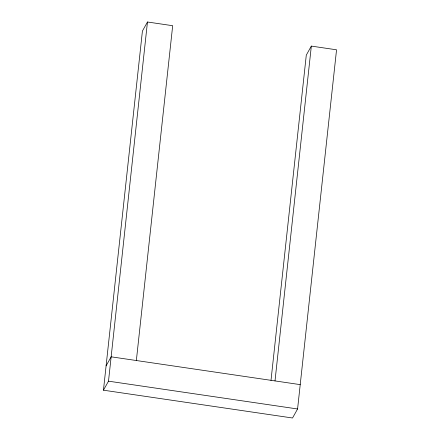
<?xml version="1.0" encoding="UTF-8"?>
<svg xmlns="http://www.w3.org/2000/svg" width="440" height="440" viewBox="0 0 440 440"><rect width="100%" height="100%" fill="white"/><g stroke="black" fill="none" stroke-linecap="round" stroke-linejoin="round"><path stroke-width="0.66" d="M271.002 380.375L306.29 55.121L311.333 46.096L336.545 49.803L297.577 408.975L292.534 418L103.455 390.198L142.423 31.026L147.466 22L172.678 25.707L136.356 360.525M103.455 390.198L108.504 381.172L147.466 22M275.011 380.919L311.333 46.096M106.101 365.844L111.144 356.818L300.223 384.626M108.504 381.172L297.577 408.975"/></g></svg>
